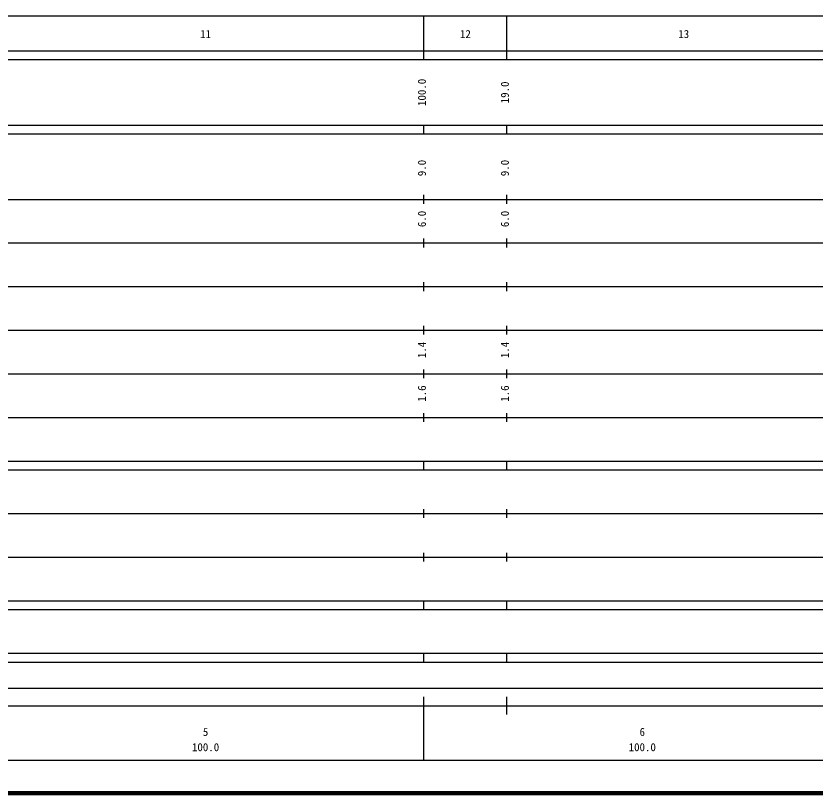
# Model space of a CAD drawing. Units: millimetres on the paper, enlarged 1000 times. Extents: x 40000 to 680000, y 20000 to 380000.
# Drawn here: x 274591 to 457780, y 20000 to 198000 of the extents above; entities that cross this region are included whole.
import ezdxf
from ezdxf.enums import TextEntityAlignment as Align

# ---------------------------------------------------------------- set-up
doc = ezdxf.new("R2010")
doc.units = ezdxf.units.MM
doc.header["$LTSCALE"] = 1000
doc.layers.add('M-TTL', color=7, linetype='Continuous', lineweight=13)
doc.layers.add('M-TTL-BAND', color=7, linetype='Continuous', lineweight=25)
doc.styles.add('ＭＳ ゴシック', font='')
doc.styles.get('ＭＳ ゴシック').set_extended_font_data('MS Gothic')

msp = doc.modelspace()

# ---------------------------------------------------------------- linework, layer by layer
at = {"layer": 'M-TTL', "color": 2, "lineweight": 140}
msp.add_line((40000, 20000), (680000, 20000), dxfattribs=at)
at = {"layer": 'M-TTL-BAND'}
for p, q in [((68000, 198000), (579000, 198000)), ((368000, 188000), (368000, 198000)), ((387000, 188000), (387000, 198000)), ((40000, 190000), (579000, 190000)), ((40000, 188000), (579000, 188000)), ((40000, 173000), (579000, 173000)), ((368000, 171000), (368000, 173000)), ((387000, 171000), (387000, 173000)), ((40000, 171000), (579000, 171000)), ((40000, 156000), (579000, 156000)), ((368000, 155000), (368000, 157000)), ((387000, 155000), (387000, 157000)), ((368000, 145000), (368000, 147000)), ((387000, 145000), (387000, 147000)), ((46000, 146000), (579000, 146000)), ((52000, 136000), (579000, 136000)), ((368000, 135000), (368000, 137000)), ((387000, 135000), (387000, 137000)), ((368000, 125000), (368000, 127000)), ((387000, 125000), (387000, 127000)), ((46000, 126000), (579000, 126000)), ((52000, 116000), (579000, 116000)), ((368000, 115000), (368000, 117000)), ((387000, 115000), (387000, 117000)), ((368000, 105000), (368000, 107000)), ((387000, 105000), (387000, 107000)), ((46000, 106000), (579000, 106000)), ((40000, 96000), (579000, 96000)), ((368000, 94000), (368000, 96000)), ((387000, 94000), (387000, 96000)), ((40000, 94000), (579000, 94000)), ((368000, 83000), (368000, 85000)), ((387000, 83000), (387000, 85000)), ((49000, 84000), (579000, 84000)), ((40000, 74000), (579000, 74000)), ((368000, 73000), (368000, 75000)), ((387000, 73000), (387000, 75000)), ((40000, 64000), (579000, 64000)), ((368000, 62000), (368000, 64000)), ((387000, 62000), (387000, 64000)), ((40000, 62000), (579000, 62000)), ((40000, 52000), (579000, 52000)), ((368000, 50000), (368000, 52000)), ((387000, 50000), (387000, 52000)), ((40000, 50000), (579000, 50000)), ((71000, 44000), (565000, 44000)), ((368000, 27500), (368000, 42000)), ((387000, 38000), (387000, 42000)), ((40000, 40000), (579000, 40000)), ((68000, 27500), (579000, 27500))]:
    msp.add_line(p, q, dxfattribs=at)

# ---------------------------------------------------------------- texts
at = {"layer": 'M-TTL-BAND', "style": 'ＭＳ ゴシック'}
for s, p in [('11', (318000, 192405)), ('12', (377500, 192405)), ('13', (427500, 192405)), ('5', (318000, 32523)), ('6', (418000, 32523)), ('100.0', (318000, 29033)), ('100.0', (418000, 29033))]:
    msp.add_text(s, height=1833, dxfattribs=at).set_placement(p, align=Align.BOTTOM_CENTER)
for s, p in [('100.0', (369000, 180500)), ('19.0', (388000, 180500)), ('9.0', (369000, 163174)), ('9.0', (388000, 163174)), ('6.0', (369000, 151500)), ('6.0', (388000, 151500)), ('1.4', (369000, 121500)), ('1.4', (388000, 121500)), ('1.6', (369000, 111500)), ('1.6', (388000, 111500))]:
    msp.add_text(s, height=1833, rotation=90, dxfattribs=at).set_placement(p, align=Align.BOTTOM_CENTER)

doc.saveas('drawing.dxf')
